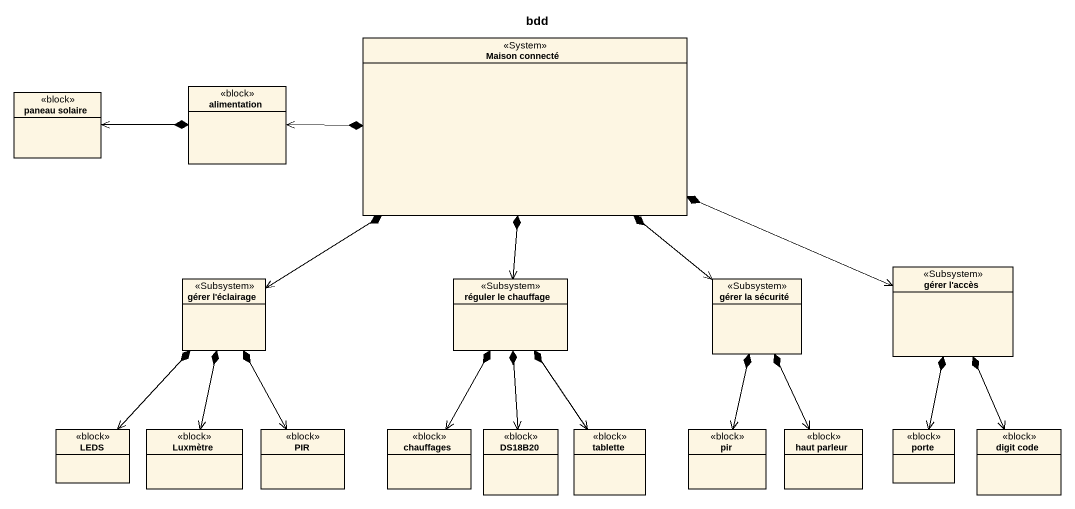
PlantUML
@startuml
title bdd
hide circle
hide empty members
class "Maison connecté" as Maison_connecté <<System>>
class "paneau solaire" as paneau_solaire <<block>>
class alimentation <<block>>
class "gérer l'éclairage" as gérer_l_éclairage <<Subsystem>>
class "réguler le chauffage" as réguler_le_chauffage <<Subsystem>>
class "gérer la sécurité" as gérer_la_sécurité <<Subsystem>>
class "gérer l'accès" as gérer_l_accès <<Subsystem>>
class LEDS <<block>>
class Luxmètre <<block>>
class PIR <<block>>
class chauffages <<block>>
class DS18B20 <<block>>
class tablette <<block>>
class pir <<block>>
class "haut parleur" as haut_parleur <<block>>
class porte <<block>>
class "digit code" as digit_code <<block>>
Maison_connecté *-left-> alimentation
Maison_connecté *--> gérer_l_éclairage
Maison_connecté *--> réguler_le_chauffage
Maison_connecté *--> gérer_la_sécurité
Maison_connecté *-right-> gérer_l_accès
alimentation *-left-> paneau_solaire
gérer_l_éclairage *--> LEDS
gérer_l_éclairage *--> Luxmètre
gérer_l_éclairage *--> PIR
réguler_le_chauffage *--> chauffages
réguler_le_chauffage *--> DS18B20
réguler_le_chauffage *--> tablette
gérer_la_sécurité *--> pir
gérer_la_sécurité *--> haut_parleur
gérer_l_accès *--> porte
gérer_l_accès *--> digit_code
@enduml
